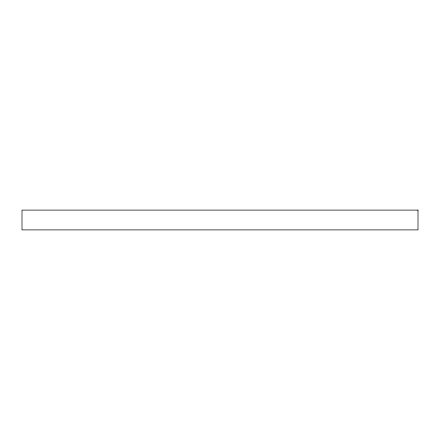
<?xml version="1.0" encoding="UTF-8"?>
<svg xmlns="http://www.w3.org/2000/svg" width="440" height="440" viewBox="0 0 440 440"><rect width="100%" height="100%" fill="white"/><g stroke="black" fill="none" stroke-linecap="round" stroke-linejoin="round"><path stroke-width="0.66" d="M418 210.1L22 210.1L22 229.9L418 229.9L418 210.1"/></g></svg>
